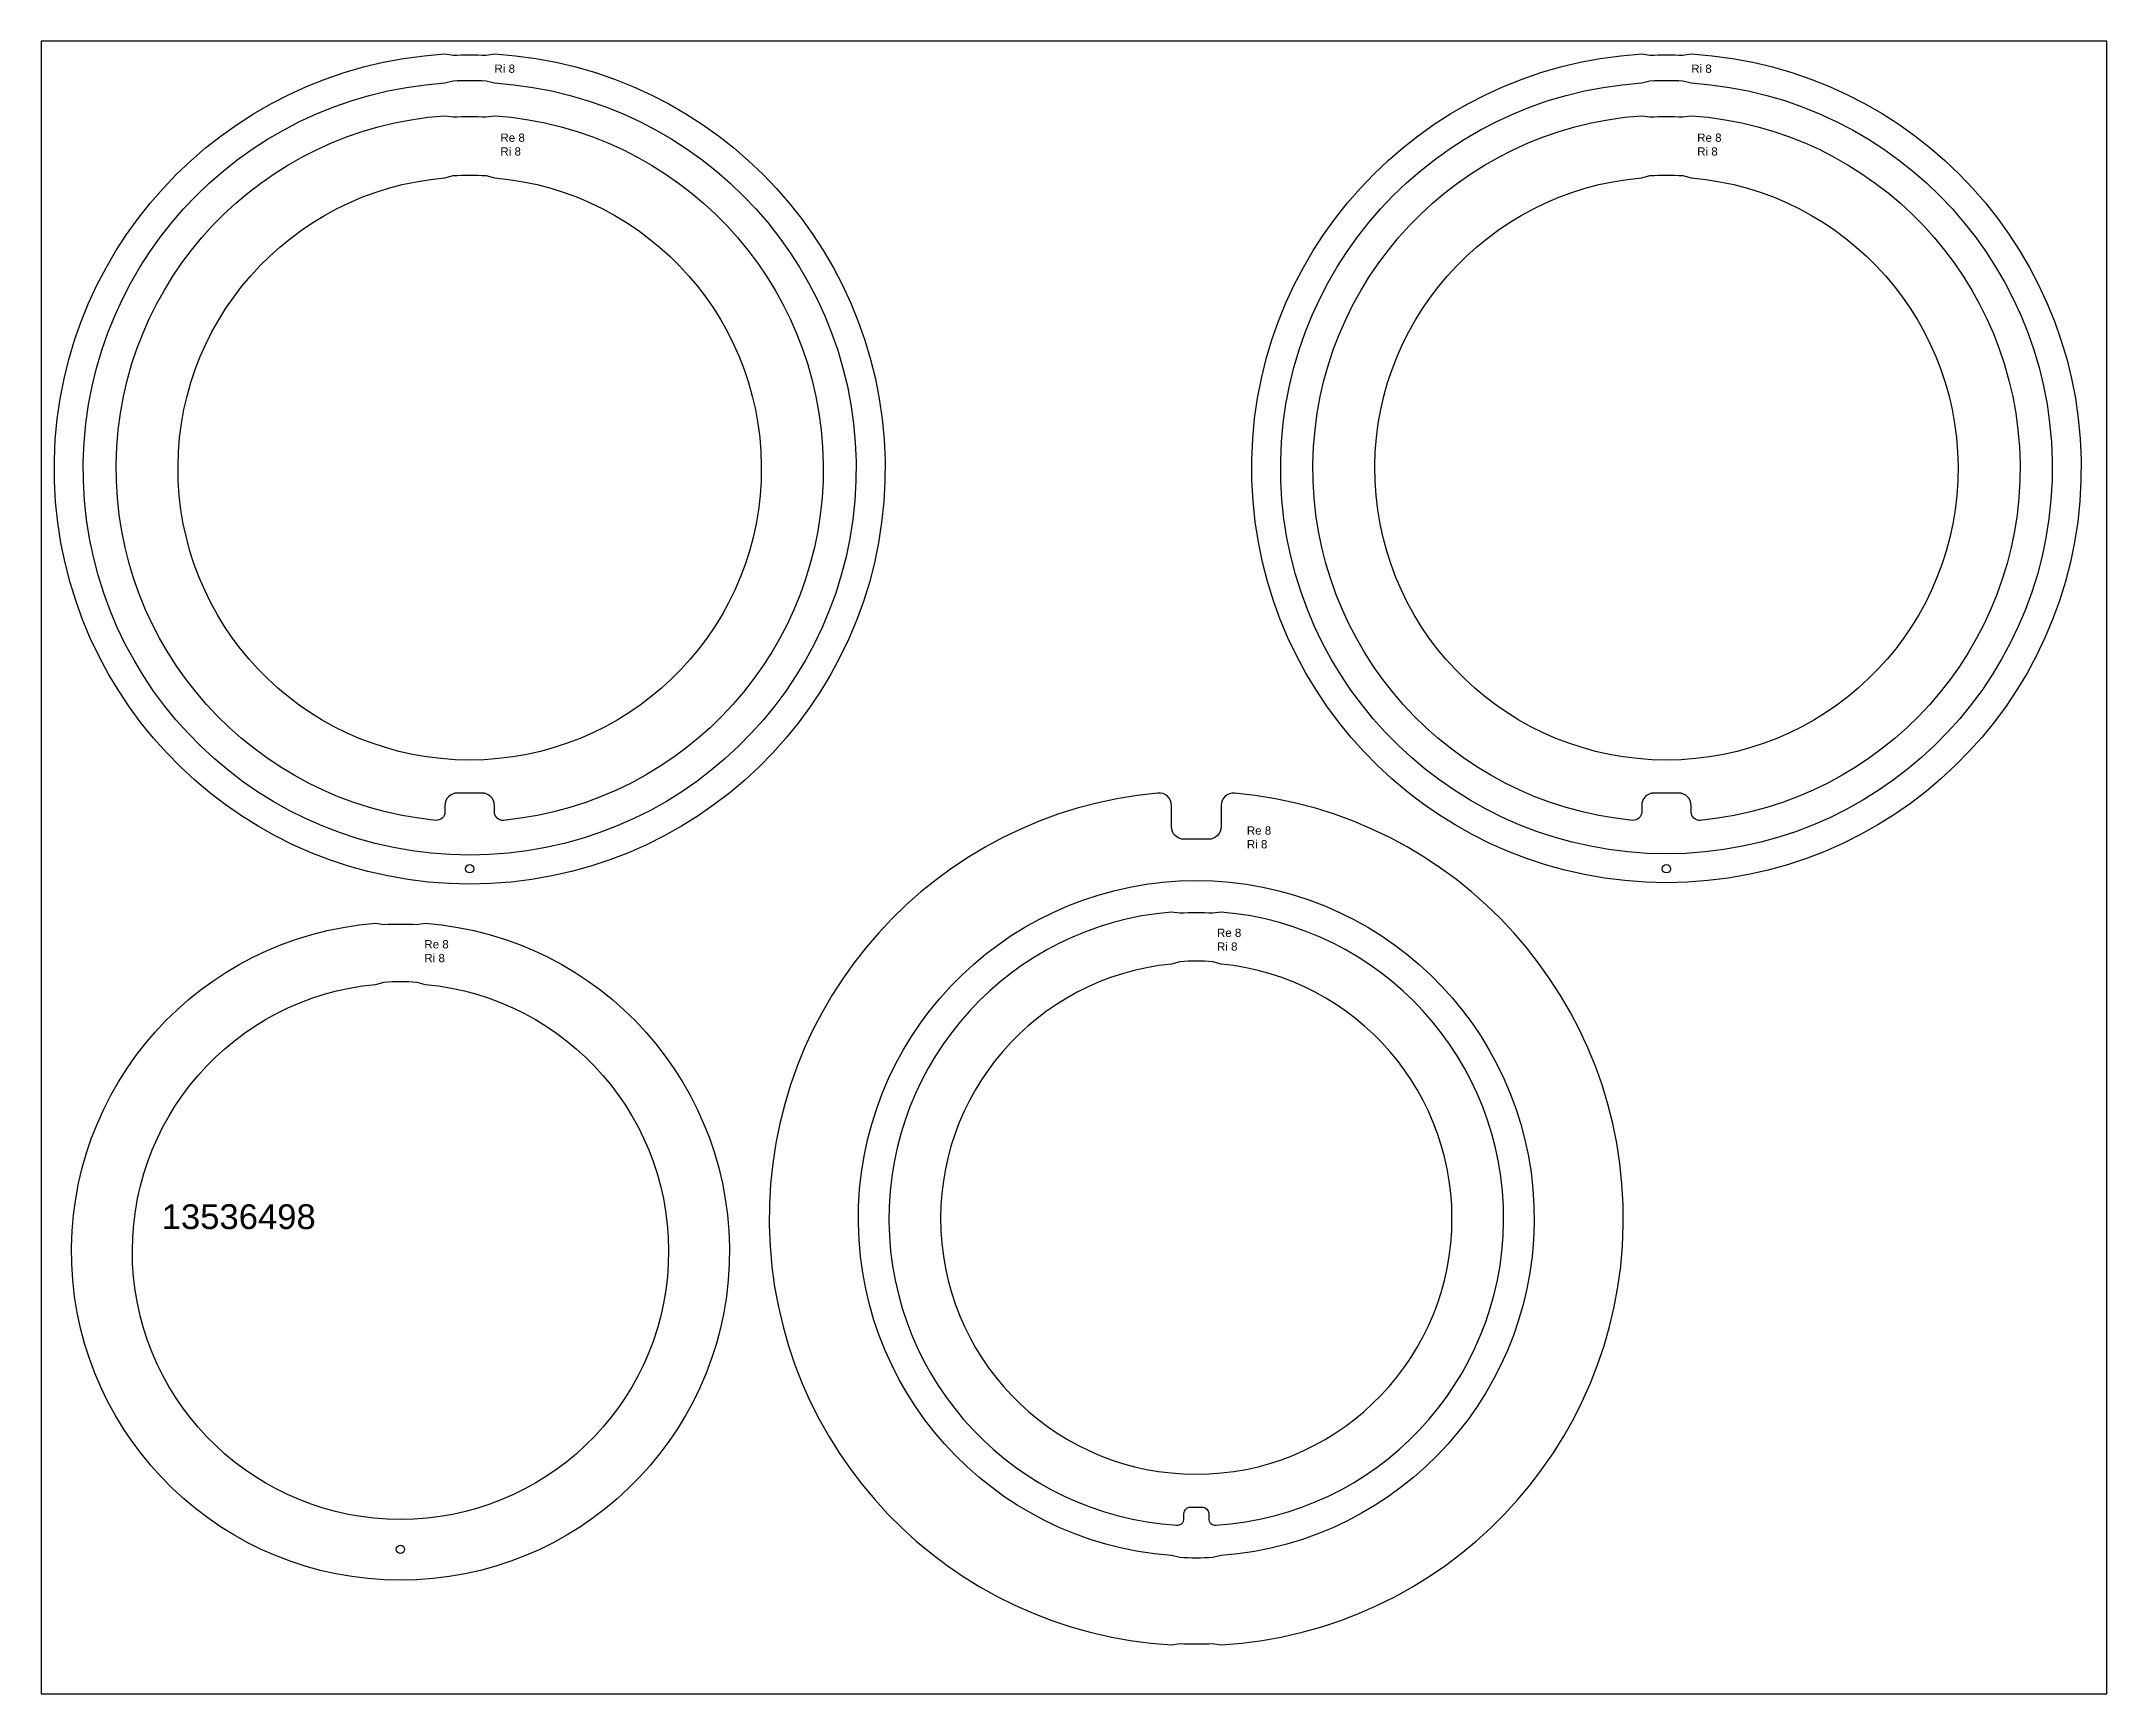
# Model space of a CAD drawing. Header units: millimetres. Extents: x 39202 to 41702, y 168551 to 170551.
import ezdxf

# ---------------------------------------------------------------- set-up
doc = ezdxf.new("R2010")
doc.units = ezdxf.units.MM
for name, color, linetype in [('13424440', 7, 'Continuous'), ('13536498', 7, 'Continuous'), ('7382856', 7, 'Continuous'), ('EM-26206 11', 7, 'Continuous'), ('EM-26230 06', 7, 'Continuous'), ('Texto', 3, 'Continuous')]:
    doc.layers.add(name, color=color, linetype=linetype)
doc.styles.get("Standard").update_dxf_attribs({"font": 'arial.ttf'})

msp = doc.modelspace()

# ---------------------------------------------------------------- linework, layer by layer
msp.add_lwpolyline([(39202.4, 168551.2), (41702.4, 168551.2), (41702.4, 170551.2), (39202.4, 170551.2)], close=True)
at = {"layer": '13424440'}
for points in [[(39690.9, 170535.9), (39700.9, 170534.4, -0.020008), (39740.9, 170534.4), (39751, 170535.9, -33.436759)], [(41139.5, 170535.9), (41149.5, 170534.4, -0.020008), (41189.5, 170534.4), (41199.5, 170535.9, -33.436759)], [(39690.9, 170500.8), (39700.9, 170503.4, -0.021332), (39740.9, 170503.4), (39751, 170500.8, -31.10118)], [(41139.5, 170500.8), (41149.5, 170503.4, -0.021332), (41189.5, 170503.4), (41199.5, 170500.8, -31.10118)]]:
    msp.add_lwpolyline(points, format="xyb", close=True, dxfattribs=at)
for centre in [(39720.9, 169549.7), (41169.5, 169549.7)]:
    msp.add_circle(centre, 5, dxfattribs=at)
at = {"layer": '13536498'}
for points in [[(39607.1, 169483.7), (39617.1, 169482.3, -0.025301), (39657.1, 169482.3), (39667.2, 169483.7, -26.46221)], [(39607.1, 169409.8), (39617.1, 169412.6, -0.030704), (39657.1, 169412.6), (39667.2, 169409.8, -21.553604)]]:
    msp.add_lwpolyline(points, format="xyb", close=True, dxfattribs=at)
msp.add_circle((39637.1, 168725.9), 5, dxfattribs=at)
at = {"layer": '7382856'}
for points in [[(40570.4, 169497.2, 0.930507), (40576.9, 168755.1, 0.432857), (40585.4, 168763.1), (40585.4, 168769, -0.419961), (40593.5, 168777, 0.009791), (40607.2, 168777, -0.419961), (40615.4, 168769), (40615.4, 168763.1, 0.432857), (40623.9, 168755.1, 0.930507), (40630.4, 169497.2), (40620.4, 169495.8, 0.02702), (40580.4, 169495.8)], [(40580.4, 169437.2), (40570.4, 169434.4, 20.584754), (40630.4, 169434.4), (40620.4, 169437.2, 0.032136)]]:
    msp.add_lwpolyline(points, format="xyb", close=True, dxfattribs=at)
at = {"layer": 'EM-26206 11'}
for points in [[(40615.4, 169585.4), (40585.4, 169585.4, -0.414214), (40570.4, 169600.4), (40570.4, 169626.4, 0.440755), (40554, 169641.3, 0.928692), (40570.4, 168610.3), (40580.4, 168611.8, 0.019425), (40620.4, 168611.8), (40630.4, 168610.3, 0.928692), (40646.7, 169641.3, 0.440755), (40630.4, 169626.4), (40630.4, 169600.4, -0.414214)], [(40630.4, 168718.5), (40620.4, 168715.9, -0.024345), (40580.4, 168715.9), (40570.4, 168718.5, -27.229942)]]:
    msp.add_lwpolyline(points, format="xyb", close=True, dxfattribs=at)
at = {"layer": 'EM-26230 06'}
for points in [[(39705.9, 169641.3, 0.414214), (39690.9, 169626.3), (39690.9, 169618.2, -0.442571), (39680, 169608.3, -0.920267), (39690.9, 170461.2), (39700.9, 170459.8, -0.023487), (39740.9, 170459.8), (39750.9, 170461.2, -0.920267), (39761.9, 169608.3, -0.442571), (39750.9, 169618.2), (39750.9, 169626.3, 0.414214), (39735.9, 169641.3)], [(41154.5, 169641.3, 0.414214), (41139.5, 169626.3), (41139.5, 169618.2, -0.442571), (41128.6, 169608.3, -0.920267), (41139.5, 170461.2), (41149.5, 170459.8, -0.023487), (41189.5, 170459.8), (41199.5, 170461.2, -0.920267), (41210.5, 169608.3, -0.442571), (41199.5, 169618.2), (41199.5, 169626.3, 0.414214), (41184.5, 169641.3)], [(39690.9, 170386), (39700.9, 170388.7, -0.028191), (39740.9, 170388.7), (39750.9, 170386, -23.490763)], [(41139.5, 170386), (41149.5, 170388.7, -0.028191), (41189.5, 170388.7), (41199.5, 170386, -23.490763)]]:
    msp.add_lwpolyline(points, format="xyb", close=True, dxfattribs=at)

# ---------------------------------------------------------------- texts
at = {"char_height": 10, "attachment_point": 1}
for s, width, insert in [('Ri 8', 44.431, (39750.9, 170523.1)), ('Ri 8', 44.431, (41199.5, 170523.1)), ('Re 8\\PRi 8', 44.482, (39758.1, 170439.6)), ('Re 8\\PRi 8', 44.482, (41206.7, 170439.6)), ('Re 8\\PRi 8', 70.736, (40661.6, 169601)), ('Re 8\\PRi 8', 36.188, (40625.4, 169477.2)), ('Re 8\\PRi 8', 47.165, (39666, 169463.3))]:
    msp.add_mtext_dynamic_manual_height_columns(s, width=width, gutter_width=12.5, heights=[0], dxfattribs=dict(at, insert=insert))
at = {"layer": 'Texto', "insert": (39348.1, 169143.6), "char_height": 30, "attachment_point": 1}
msp.add_mtext_dynamic_manual_height_columns('13536498', width=356.292, gutter_width=12.5, heights=[0], dxfattribs=at)

doc.saveas('drawing.dxf')
